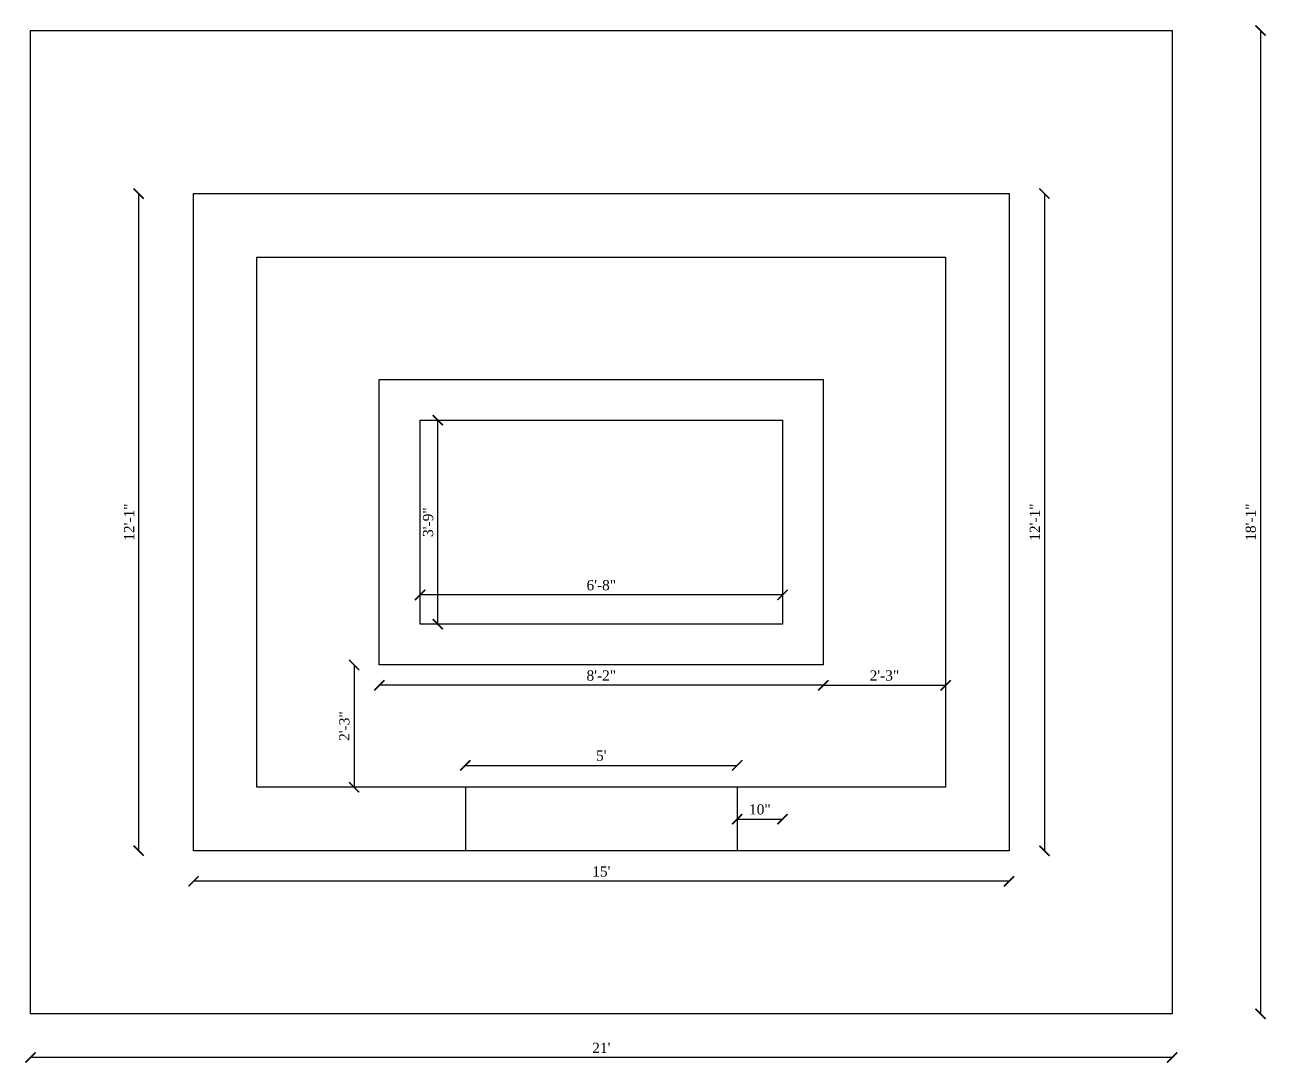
# Model space of a CAD drawing. Header units: inches. Extents: x 58262 to 68316, y -6134 to -3260.
# Drawn here: x 64137.1 to 64411.1, y -5968.9 to -5739.8 of the extents above; entities that cross this region are included whole.
import ezdxf

# ---------------------------------------------------------------- set-up
doc = ezdxf.new("R2010")
doc.units = ezdxf.units.IN
doc.header["$MEASUREMENT"] = 0
doc.layers.add('ELEVATION', color=6, linetype='Continuous', lineweight=30)
doc.styles.get("Standard").update_dxf_attribs({"font": 'times.ttf'})
doc.dimstyles.get("Standard").update_dxf_attribs({"dimtxt": 2.25, "dimasz": 2.25, "dimexe": 0.18, "dimexo": 0.0625, "dimgap": 1, "dimtad": 1, "dimdec": 1, "dimzin": 0, "dimdsep": 46, "dimlunit": 4, "dimtxsty": 'Standard', "dimblk": 'ARCHTICK', "dimcen": 0.09, "dimse1": 1, "dimse2": 1, "dimadec": 0, "dimazin": 0, "dimtfac": 1, "dimtdec": 1, "dimtofl": 0, "dimtmove": 0, "dimatfit": 3, "dimldrblk": 'ARCHTICK', "dimfxl": 1, "dimtolj": 1, "dimtzin": 0, "dimarcsym": 0})

# ---------------------------------------------------------------- blocks, each defined once
blk = doc.blocks.new('_ArchTick')
at = {"color": 0, "linetype": 'ByBlock', "const_width": 0.15}
blk.add_lwpolyline([(-0.5, -0.5), (0.5, 0.5)], dxfattribs=at)
blk = doc.blocks.new('*D934')
at = {"layer": 'Defpoints', "color": 0, "transparency": 16777216}
for p in [(64215.31, -5881.07), (64313.31, -5881.07), (64215.31, -5885.57)]:
    blk.add_point(p, dxfattribs=at)
at = {"layer": 'ELEVATION', "color": 0, "lineweight": -2, "transparency": 16777216}
blk.add_line((64313.31, -5885.57), (64215.31, -5885.57), dxfattribs=at)
at = {"layer": 'ELEVATION', "color": 0, "lineweight": -2, "transparency": 16777216, "xscale": 2.25, "yscale": 2.25, "zscale": 2.25, "rotation": 180}
blk.add_blockref('_ArchTick', (64215.31, -5885.57), dxfattribs=at)
at = {"layer": 'ELEVATION', "color": 0, "lineweight": -2, "transparency": 16777216, "xscale": 2.25, "yscale": 2.25, "zscale": 2.25}
blk.add_blockref('_ArchTick', (64313.31, -5885.57), dxfattribs=at)
at = {"layer": 'ELEVATION', "color": 0, "transparency": 16777216, "insert": (64264.31, -5883.42), "char_height": 2.25, "attachment_point": 5}
blk.add_mtext('\\A1;8\'-2"', dxfattribs=at)
blk = doc.blocks.new('*D935')
at = {"layer": 'Defpoints', "color": 0, "transparency": 16777216}
for p in [(64224.31, -5827.07), (64228.23, -5827.07), (64224.31, -5872.07)]:
    blk.add_point(p, dxfattribs=at)
at = {"layer": 'ELEVATION', "color": 0, "lineweight": -2, "transparency": 16777216}
blk.add_line((64228.23, -5872.07), (64228.23, -5827.07), dxfattribs=at)
at = {"layer": 'ELEVATION', "color": 0, "lineweight": -2, "transparency": 16777216, "xscale": 2.25, "yscale": 2.25, "zscale": 2.25}
for p, rotation in [((64228.23, -5827.07), 90), ((64228.23, -5872.07), 270)]:
    blk.add_blockref('_ArchTick', p, dxfattribs=dict(at, rotation=rotation))
at = {"layer": 'ELEVATION', "color": 0, "transparency": 16777216, "insert": (64226.08, -5849.57), "char_height": 2.25, "attachment_point": 5, "rotation": 90}
blk.add_mtext('\\A1;3\'-9"', dxfattribs=at)
blk = doc.blocks.new('*D936')
at = {"layer": 'Defpoints', "color": 0, "transparency": 16777216}
for p in [(64224.31, -5865.62), (64224.31, -5872.07), (64304.31, -5872.07)]:
    blk.add_point(p, dxfattribs=at)
at = {"layer": 'ELEVATION', "color": 0, "lineweight": -2, "transparency": 16777216}
blk.add_line((64304.31, -5865.62), (64224.31, -5865.62), dxfattribs=at)
at = {"layer": 'ELEVATION', "color": 0, "lineweight": -2, "transparency": 16777216, "xscale": 2.25, "yscale": 2.25, "zscale": 2.25, "rotation": 180}
blk.add_blockref('_ArchTick', (64224.31, -5865.62), dxfattribs=at)
at = {"layer": 'ELEVATION', "color": 0, "lineweight": -2, "transparency": 16777216, "xscale": 2.25, "yscale": 2.25, "zscale": 2.25}
blk.add_blockref('_ArchTick', (64304.31, -5865.62), dxfattribs=at)
at = {"layer": 'ELEVATION', "color": 0, "transparency": 16777216, "insert": (64264.31, -5863.48), "char_height": 2.25, "attachment_point": 5}
blk.add_mtext('\\A1;6\'-8"', dxfattribs=at)
blk = doc.blocks.new('*D937')
at = {"layer": 'Defpoints', "color": 0, "transparency": 16777216}
for p in [(64304.31, -5872.07), (64294.31, -5908.07), (64304.31, -5915.11)]:
    blk.add_point(p, dxfattribs=at)
at = {"layer": 'ELEVATION', "color": 0, "lineweight": -2, "transparency": 16777216}
blk.add_line((64294.31, -5915.11), (64304.31, -5915.11), dxfattribs=at)
at = {"layer": 'ELEVATION', "color": 0, "lineweight": -2, "transparency": 16777216, "xscale": 2.25, "yscale": 2.25, "zscale": 2.25, "rotation": 180}
blk.add_blockref('_ArchTick', (64294.31, -5915.11), dxfattribs=at)
at = {"layer": 'ELEVATION', "color": 0, "lineweight": -2, "transparency": 16777216, "xscale": 2.25, "yscale": 2.25, "zscale": 2.25}
blk.add_blockref('_ArchTick', (64304.31, -5915.11), dxfattribs=at)
at = {"layer": 'ELEVATION', "color": 0, "transparency": 16777216, "insert": (64299.31, -5912.96), "char_height": 2.25, "attachment_point": 5}
blk.add_mtext('\\A1;10"', dxfattribs=at)
blk = doc.blocks.new('*D930')
at = {"layer": 'Defpoints', "color": 0, "transparency": 16777216}
for p in [(64313.31, -5881.07), (64340.31, -5881.07), (64340.31, -5885.57)]:
    blk.add_point(p, dxfattribs=at)
at = {"layer": 'ELEVATION', "color": 0, "lineweight": -2, "transparency": 16777216}
blk.add_line((64313.31, -5885.57), (64340.31, -5885.57), dxfattribs=at)
at = {"layer": 'ELEVATION', "color": 0, "lineweight": -2, "transparency": 16777216, "xscale": 2.25, "yscale": 2.25, "zscale": 2.25, "rotation": 180}
blk.add_blockref('_ArchTick', (64313.31, -5885.57), dxfattribs=at)
at = {"layer": 'ELEVATION', "color": 0, "lineweight": -2, "transparency": 16777216, "xscale": 2.25, "yscale": 2.25, "zscale": 2.25}
blk.add_blockref('_ArchTick', (64340.31, -5885.57), dxfattribs=at)
at = {"layer": 'ELEVATION', "color": 0, "transparency": 16777216, "insert": (64326.81, -5883.42), "char_height": 2.25, "attachment_point": 5}
blk.add_mtext('\\A1;2\'-3"', dxfattribs=at)
blk = doc.blocks.new('*D931')
at = {"layer": 'Defpoints', "color": 0, "transparency": 16777216}
for p in [(64215.31, -5881.07), (64209.76, -5908.07), (64215.31, -5908.07)]:
    blk.add_point(p, dxfattribs=at)
at = {"layer": 'ELEVATION', "color": 0, "lineweight": -2, "transparency": 16777216}
blk.add_line((64209.76, -5881.07), (64209.76, -5908.07), dxfattribs=at)
at = {"layer": 'ELEVATION', "color": 0, "lineweight": -2, "transparency": 16777216, "xscale": 2.25, "yscale": 2.25, "zscale": 2.25}
for p, rotation in [((64209.76, -5881.07), 90), ((64209.76, -5908.07), 270)]:
    blk.add_blockref('_ArchTick', p, dxfattribs=dict(at, rotation=rotation))
at = {"layer": 'ELEVATION', "color": 0, "transparency": 16777216, "insert": (64207.61, -5894.57), "char_height": 2.25, "attachment_point": 5, "rotation": 90}
blk.add_mtext('\\A1;2\'-3"', dxfattribs=at)
blk = doc.blocks.new('*D932')
at = {"layer": 'Defpoints', "color": 0, "transparency": 16777216}
for p in [(64174.31, -5922.07), (64354.31, -5922.07), (64174.31, -5928.81)]:
    blk.add_point(p, dxfattribs=at)
at = {"layer": 'ELEVATION', "color": 0, "lineweight": -2, "transparency": 16777216}
blk.add_line((64354.31, -5928.81), (64174.31, -5928.81), dxfattribs=at)
at = {"layer": 'ELEVATION', "color": 0, "lineweight": -2, "transparency": 16777216, "xscale": 2.25, "yscale": 2.25, "zscale": 2.25, "rotation": 180}
blk.add_blockref('_ArchTick', (64174.31, -5928.81), dxfattribs=at)
at = {"layer": 'ELEVATION', "color": 0, "lineweight": -2, "transparency": 16777216, "xscale": 2.25, "yscale": 2.25, "zscale": 2.25}
blk.add_blockref('_ArchTick', (64354.31, -5928.81), dxfattribs=at)
at = {"layer": 'ELEVATION', "color": 0, "transparency": 16777216, "insert": (64264.31, -5926.66), "char_height": 2.25, "attachment_point": 5}
blk.add_mtext("\\A1;15'", dxfattribs=at)
blk = doc.blocks.new('*D933')
at = {"layer": 'Defpoints', "color": 0, "transparency": 16777216}
for p in [(64162.2, -5777.07), (64174.31, -5777.07), (64174.31, -5922.07)]:
    blk.add_point(p, dxfattribs=at)
at = {"layer": 'ELEVATION', "color": 0, "lineweight": -2, "transparency": 16777216}
blk.add_line((64162.2, -5922.07), (64162.2, -5777.07), dxfattribs=at)
at = {"layer": 'ELEVATION', "color": 0, "lineweight": -2, "transparency": 16777216, "xscale": 2.25, "yscale": 2.25, "zscale": 2.25}
for p, rotation in [((64162.2, -5777.07), 90), ((64162.2, -5922.07), 270)]:
    blk.add_blockref('_ArchTick', p, dxfattribs=dict(at, rotation=rotation))
at = {"layer": 'ELEVATION', "color": 0, "transparency": 16777216, "insert": (64160.08, -5849.57), "char_height": 2.25, "attachment_point": 5, "rotation": 90}
blk.add_mtext('\\A1;12\'-1"', dxfattribs=at)
blk = doc.blocks.new('*D938')
at = {"layer": 'Defpoints', "color": 0, "transparency": 16777216}
for p in [(64138.31, -5958.07), (64390.31, -5958.07), (64138.31, -5967.7)]:
    blk.add_point(p, dxfattribs=at)
at = {"layer": 'ELEVATION', "color": 0, "lineweight": -2, "transparency": 16777216}
blk.add_line((64390.31, -5967.7), (64138.31, -5967.7), dxfattribs=at)
at = {"layer": 'ELEVATION', "color": 0, "lineweight": -2, "transparency": 16777216, "xscale": 2.25, "yscale": 2.25, "zscale": 2.25, "rotation": 180}
blk.add_blockref('_ArchTick', (64138.31, -5967.7), dxfattribs=at)
at = {"layer": 'ELEVATION', "color": 0, "lineweight": -2, "transparency": 16777216, "xscale": 2.25, "yscale": 2.25, "zscale": 2.25}
blk.add_blockref('_ArchTick', (64390.31, -5967.7), dxfattribs=at)
at = {"layer": 'ELEVATION', "color": 0, "transparency": 16777216, "insert": (64264.31, -5965.57), "char_height": 2.25, "attachment_point": 5}
blk.add_mtext("\\A1;21'", dxfattribs=at)
blk = doc.blocks.new('*D939')
at = {"layer": 'Defpoints', "color": 0, "transparency": 16777216}
for p in [(64354.31, -5777.07), (64354.31, -5922.07), (64362.13, -5922.07)]:
    blk.add_point(p, dxfattribs=at)
at = {"layer": 'ELEVATION', "color": 0, "lineweight": -2, "transparency": 16777216}
blk.add_line((64362.13, -5777.07), (64362.13, -5922.07), dxfattribs=at)
at = {"layer": 'ELEVATION', "color": 0, "lineweight": -2, "transparency": 16777216, "xscale": 2.25, "yscale": 2.25, "zscale": 2.25}
for p, rotation in [((64362.13, -5777.07), 90), ((64362.13, -5922.07), 270)]:
    blk.add_blockref('_ArchTick', p, dxfattribs=dict(at, rotation=rotation))
at = {"layer": 'ELEVATION', "color": 0, "transparency": 16777216, "insert": (64360, -5849.57), "char_height": 2.25, "attachment_point": 5, "rotation": 90}
blk.add_mtext('\\A1;12\'-1"', dxfattribs=at)
blk = doc.blocks.new('*D940')
at = {"layer": 'Defpoints', "color": 0, "transparency": 16777216}
for p in [(64294.31, -5903.23), (64234.31, -5908.07), (64294.31, -5908.07)]:
    blk.add_point(p, dxfattribs=at)
at = {"layer": 'ELEVATION', "color": 0, "lineweight": -2, "transparency": 16777216}
blk.add_line((64234.31, -5903.23), (64294.31, -5903.23), dxfattribs=at)
at = {"layer": 'ELEVATION', "color": 0, "lineweight": -2, "transparency": 16777216, "xscale": 2.25, "yscale": 2.25, "zscale": 2.25, "rotation": 180}
blk.add_blockref('_ArchTick', (64234.31, -5903.23), dxfattribs=at)
at = {"layer": 'ELEVATION', "color": 0, "lineweight": -2, "transparency": 16777216, "xscale": 2.25, "yscale": 2.25, "zscale": 2.25}
blk.add_blockref('_ArchTick', (64294.31, -5903.23), dxfattribs=at)
at = {"layer": 'ELEVATION', "color": 0, "transparency": 16777216, "insert": (64264.31, -5901.09), "char_height": 2.25, "attachment_point": 5}
blk.add_mtext("\\A1;5'", dxfattribs=at)
blk = doc.blocks.new('*D941')
at = {"layer": 'Defpoints', "color": 0, "transparency": 16777216}
for p in [(64390.31, -5741.07), (64390.31, -5958.07), (64409.82, -5958.07)]:
    blk.add_point(p, dxfattribs=at)
at = {"layer": 'ELEVATION', "color": 0, "lineweight": -2, "transparency": 16777216}
blk.add_line((64409.82, -5741.07), (64409.82, -5958.07), dxfattribs=at)
at = {"layer": 'ELEVATION', "color": 0, "lineweight": -2, "transparency": 16777216, "xscale": 2.25, "yscale": 2.25, "zscale": 2.25}
for p, rotation in [((64409.82, -5741.07), 90), ((64409.82, -5958.07), 270)]:
    blk.add_blockref('_ArchTick', p, dxfattribs=dict(at, rotation=rotation))
at = {"layer": 'ELEVATION', "color": 0, "transparency": 16777216, "insert": (64407.68, -5849.57), "char_height": 2.25, "attachment_point": 5, "rotation": 90}
blk.add_mtext('\\A1;18\'-1"', dxfattribs=at)

msp = doc.modelspace()

# ---------------------------------------------------------------- linework, layer by layer
at = {"layer": 'ELEVATION'}
for p, q in [((64215.31, -5881.07), (64215.31, -5818.07)), ((64215.31, -5818.07), (64313.31, -5818.07)), ((64313.31, -5818.07), (64313.31, -5881.07)), ((64224.31, -5872.07), (64224.31, -5827.07)), ((64224.31, -5827.07), (64304.31, -5827.07)), ((64304.31, -5827.07), (64304.31, -5872.07)), ((64304.31, -5872.07), (64224.31, -5872.07)), ((64313.31, -5881.07), (64215.31, -5881.07)), ((64234.31, -5908.07), (64234.31, -5922.07)), ((64294.31, -5908.07), (64294.31, -5922.07))]:
    msp.add_line(p, q, dxfattribs=at)
for points in [[(64390.31, -5958.07), (64138.31, -5958.07), (64138.31, -5741.07), (64390.31, -5741.07)], [(64354.31, -5922.07), (64174.31, -5922.07), (64174.31, -5777.07), (64354.31, -5777.07)], [(64340.31, -5908.07), (64188.31, -5908.07), (64188.31, -5791.07), (64340.31, -5791.07)]]:
    msp.add_lwpolyline(points, close=True, dxfattribs=at)

# ---------------------------------------------------------------- dimensions: what is measured, and where the dimension line sits
for base, p1, p2, angle, picture, middle in [((64409.82, -5958.07), (64390.31, -5741.07), (64390.31, -5958.07), 90, '*D941', (64407.68, -5849.57)), ((64162.2, -5777.07), (64174.31, -5922.07), (64174.31, -5777.07), 270, '*D933', (64160.08, -5849.57)), ((64362.13, -5922.07), (64354.31, -5777.07), (64354.31, -5922.07), 270, '*D939', (64360, -5849.57)), ((64228.23, -5827.07), (64224.31, -5872.07), (64224.31, -5827.07), 270, '*D935', (64226.08, -5849.57)), ((64224.31, -5865.62), (64304.31, -5872.07), (64224.31, -5872.07), 180, '*D936', (64264.31, -5863.48)), ((64304.31, -5915.11), (64294.31, -5908.07), (64304.31, -5872.07), 180, '*D937', (64299.31, -5912.96)), ((64209.76, -5908.07), (64215.31, -5881.07), (64215.31, -5908.07), 270, '*D931', (64207.61, -5894.57)), ((64215.31, -5885.57), (64313.31, -5881.07), (64215.31, -5881.07), 180, '*D934', (64264.31, -5883.42)), ((64340.31, -5885.57), (64313.31, -5881.07), (64340.31, -5881.07), 180, '*D930', (64326.81, -5883.42)), ((64174.31, -5928.81), (64354.31, -5922.07), (64174.31, -5922.07), 180, '*D932', (64264.31, -5926.66)), ((64138.31, -5967.7), (64390.31, -5958.07), (64138.31, -5958.07), 180, '*D938', (64264.31, -5965.57))]:
    dim = msp.add_linear_dim(base=base, p1=p1, p2=p2, angle=angle, dimstyle='Standard', dxfattribs=at)
    dim.commit()
    dim.dimension.update_dxf_attribs({"geometry": picture, "text_midpoint": middle})
dim = msp.add_linear_dim(base=(64294.31, -5903.23), p1=(64234.31, -5908.07), p2=(64294.31, -5908.07), dimstyle='Standard', dxfattribs=at)
dim.commit()
dim.dimension.update_dxf_attribs({"geometry": '*D940', "text_midpoint": (64264.31, -5901.09)})

doc.saveas('drawing.dxf')
